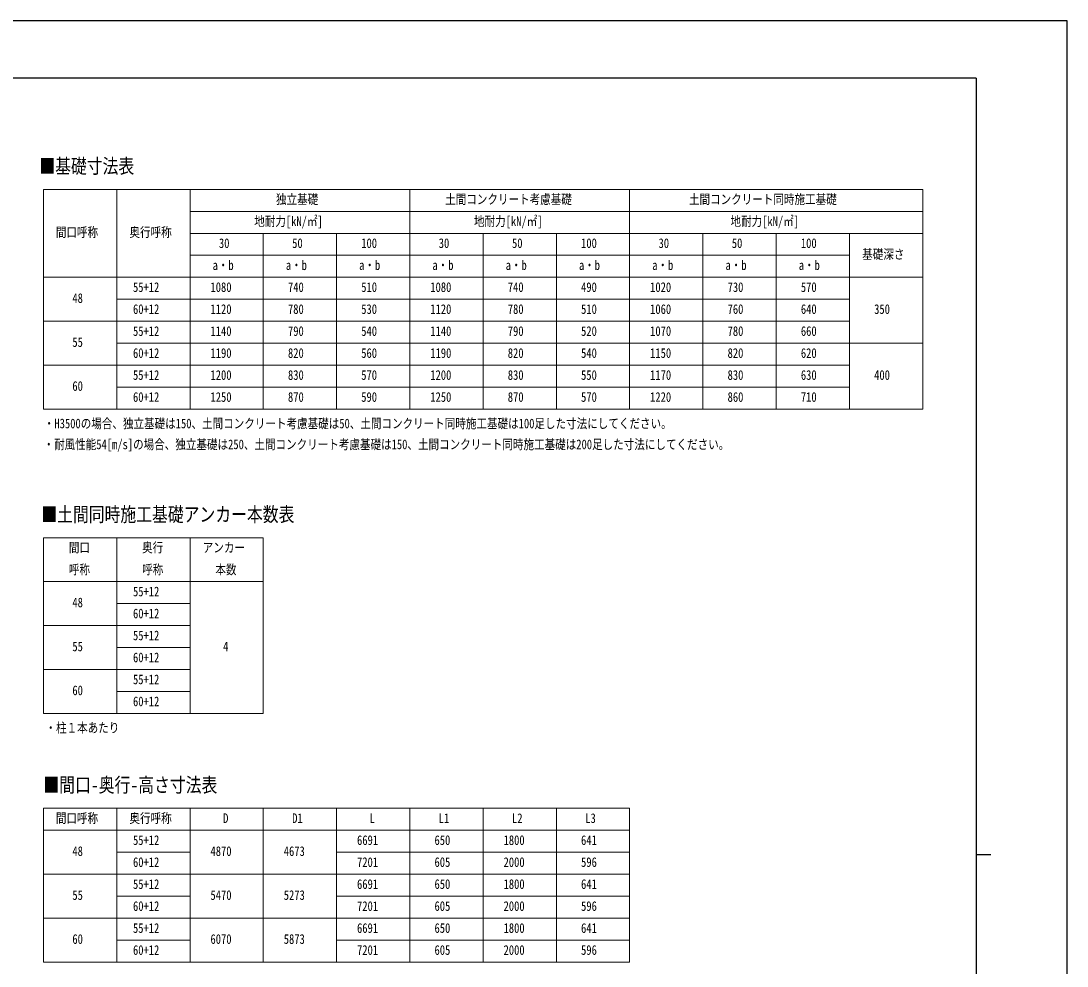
# Model space of a CAD drawing. Units: millimetres, scale not verified. Extents: x -16820 to 16820, y -11880 to 11880.
# Drawn here: x 2542 to 16820, y -1024 to 11880 of the extents above; entities that cross this region are included whole.
import ezdxf
from ezdxf.enums import TextEntityAlignment as Align

# ---------------------------------------------------------------- set-up
doc = ezdxf.new("R2010")
doc.units = ezdxf.units.MM
doc.header["$LTSCALE"] = 50
doc.layers.add('0-1_TABLE1', color=7, linetype='Continuous', lineweight=18)
doc.layers.add('0-2_USER1', color=3, linetype='Continuous')
doc.layers.add('0-7_YKK_ZWAK', color=7, linetype='Continuous')
doc.styles.add('ＭＳ ゴシック', font='')
doc.styles.get('ＭＳ ゴシック').set_extended_font_data('MS Gothic')

msp = doc.modelspace()

# ---------------------------------------------------------------- linework, layer by layer
at = {"layer": '0-1_TABLE1'}
for p, q in [((2850.08, 9580), (14850.08, 9580)), ((2850.08, 9580), (2850.08, 6580)), ((3850.08, 9580), (3850.08, 6580)), ((7850.08, 9580), (7850.08, 6580)), ((10850.08, 9580), (10850.08, 6580)), ((4850.08, 9280), (14850.08, 9280)), ((4850.08, 8980), (14850.08, 8980)), ((5850.08, 8980), (5850.08, 6580)), ((6850.08, 8980), (6850.08, 6580)), ((8850.08, 8980), (8850.08, 6580)), ((9850.08, 8980), (9850.08, 6580)), ((11850.08, 8980), (11850.08, 6580)), ((12850.08, 8980), (12850.08, 6580)), ((13850.08, 8980), (13850.08, 6580)), ((4850.08, 8680), (13850.08, 8680)), ((3850.08, 8080), (13850.08, 8080)), ((2850.08, 7780), (13850.08, 7780)), ((3850.08, 7480), (14850.08, 7480)), ((2850.08, 7180), (13850.08, 7180)), ((3850.08, 6880), (13850.08, 6880)), ((2850.08, 4825), (5850.08, 4825)), ((2850.08, 4825), (2850.08, 2425)), ((3850.08, 4825), (3850.08, 2425)), ((4850.08, 4825), (4850.08, 2425)), ((5850.08, 4825), (5850.08, 2425)), ((2850.08, 4225), (5850.08, 4225)), ((3850.08, 3925), (4850.08, 3925)), ((2850.08, 3625), (4850.08, 3625)), ((3850.08, 3325), (4850.08, 3325)), ((2850.08, 3025), (4850.08, 3025)), ((3850.08, 2725), (4850.08, 2725)), ((2850.08, 1130), (10850.08, 1130)), ((2850.08, 1130), (2850.08, -970)), ((3850.08, 1130), (3850.08, -970)), ((4850.08, 1130), (4850.08, -970)), ((5850.08, 1130), (5850.08, -970)), ((6850.08, 1130), (6850.08, -970)), ((7850.08, 1130), (7850.08, -970)), ((8850.08, 1130), (8850.08, -970)), ((9850.08, 1130), (9850.08, -970)), ((10850.08, 1130), (10850.08, -970)), ((2850.08, 830), (10850.08, 830)), ((3850.08, 530), (4850.08, 530)), ((6850.08, 530), (10850.08, 530)), ((2850.08, 230), (10850.08, 230)), ((3850.08, -70), (4850.08, -70)), ((6850.08, -70), (10850.08, -70)), ((2850.08, -370), (10850.08, -370)), ((3850.08, -670), (4850.08, -670)), ((6850.08, -670), (10850.08, -670)), ((2850.08, -970), (10850.08, -970))]:
    msp.add_line(p, q, dxfattribs=at)
for points in [[(4850.08, 9580), (4850.08, 8080), (4850.08, 6580)], [(14850.08, 9580), (14850.08, 8980), (14850.08, 6580)], [(2850.08, 8380), (3850.08, 8380), (4850.08, 8380), (14850.08, 8380)], [(2850.08, 6580), (3850.08, 6580), (14850.08, 6580)], [(2850.08, 2425), (3850.08, 2425), (4850.08, 2425), (5850.08, 2425)]]:
    msp.add_lwpolyline(points, dxfattribs=at)
at = {"layer": '0-7_YKK_ZWAK'}
for p, q in [((15580.08, 11100), (-15619.92, 11100)), ((15580.08, 11100), (15580.08, -10100)), ((15580.08, 500), (15780.08, 500))]:
    msp.add_line(p, q, dxfattribs=at)
msp.add_lwpolyline([(-16820, -11880), (16820, -11880), (16820, 11880), (-16820, 11880)], close=True, dxfattribs=at)

# ---------------------------------------------------------------- texts
at = {"layer": '0-1_TABLE1', "style": 'ＭＳ ゴシック', "width": 0.8}
for s, p in [('独立基礎', (6023.68, 9340)), ('土間コンクリート考慮基礎', (8332.48, 9340)), ('土間コンクリート同時施工基礎', (11659.68, 9340)), ('地耐力[kN/㎡]', (5726.08, 9040)), ('地耐力[kN/㎡]', (8726.08, 9040)), ('地耐力[kN/㎡]', (12226.08, 9040)), ('間口呼称', (3018.88, 8890)), ('奥行呼称', (4023.68, 8890)), ('30', (5244.48, 8740)), ('50', (6244.48, 8740)), ('100', (7186.88, 8740)), ('30', (8244.48, 8740)), ('50', (9244.48, 8740)), ('100', (10186.88, 8740)), ('30', (11244.48, 8740)), ('50', (12244.48, 8740)), ('100', (13186.88, 8740)), ('基礎深さ', (14023.68, 8590)), ('a・b', (5158.08, 8440)), ('a・b', (6158.08, 8440)), ('a・b', (7158.08, 8440)), ('a・b', (8158.08, 8440)), ('a・b', (9158.08, 8440)), ('a・b', (10158.08, 8440)), ('a・b', (11158.08, 8440)), ('a・b', (12158.08, 8440)), ('a・b', (13158.08, 8440)), ('55+12', (4071.68, 8140)), ('1080', (5129.28, 8140)), ('740', (6186.88, 8140)), ('510', (7186.88, 8140)), ('1080', (8129.28, 8140)), ('740', (9186.88, 8140)), ('490', (10186.88, 8140)), ('1020', (11129.28, 8140)), ('730', (12186.88, 8140)), ('570', (13186.88, 8140)), ('48', (3244.48, 7990)), ('60+12', (4071.68, 7840)), ('1120', (5129.28, 7840)), ('780', (6186.88, 7840)), ('530', (7186.88, 7840)), ('1120', (8129.28, 7840)), ('780', (9186.88, 7840)), ('510', (10186.88, 7840)), ('1060', (11129.28, 7840)), ('760', (12186.88, 7840)), ('640', (13186.88, 7840)), ('350', (14186.88, 7840)), ('55+12', (4071.68, 7540)), ('520', (10186.88, 7540)), ('1140', (5129.28, 7540)), ('790', (6186.88, 7540)), ('540', (7186.88, 7540)), ('1140', (8129.28, 7540)), ('790', (9186.88, 7540)), ('1070', (11129.28, 7540)), ('780', (12186.88, 7540)), ('660', (13186.88, 7540)), ('55', (3244.48, 7390)), ('60+12', (4071.68, 7240)), ('1190', (5129.28, 7240)), ('820', (6186.88, 7240)), ('560', (7186.88, 7240)), ('1190', (8129.28, 7240)), ('820', (9186.88, 7240)), ('540', (10186.88, 7240)), ('1150', (11129.28, 7240)), ('820', (12186.88, 7240)), ('620', (13186.88, 7240)), ('55+12', (4071.68, 6940)), ('1200', (5129.28, 6940)), ('830', (6186.88, 6940)), ('570', (7186.88, 6940)), ('1200', (8129.28, 6940)), ('830', (9186.88, 6940)), ('550', (10186.88, 6940)), ('1170', (11129.28, 6940)), ('830', (12186.88, 6940)), ('630', (13186.88, 6940)), ('400', (14186.88, 6940)), ('60', (3244.48, 6790)), ('60+12', (4071.68, 6640)), ('1250', (5129.28, 6640)), ('870', (6186.88, 6640)), ('590', (7186.88, 6640)), ('1250', (8129.28, 6640)), ('870', (9186.88, 6640)), ('570', (10186.88, 6640)), ('1220', (11129.28, 6640)), ('860', (12186.88, 6640)), ('710', (13186.88, 6640)), ('間口', (3196.48, 4585)), ('奥行', (4196.48, 4585)), ('アンカー', (5023.68, 4585)), ('呼称', (3196.48, 4285)), ('呼称', (4196.48, 4285)), ('本数', (5196.48, 4285)), ('55+12', (4071.68, 3985)), ('48', (3244.48, 3835)), ('60+12', (4071.68, 3685)), ('55+12', (4071.68, 3385)), ('55', (3244.48, 3235)), ('4', (5302.08, 3235)), ('60+12', (4071.68, 3085)), ('55+12', (4071.68, 2785)), ('60', (3244.48, 2635)), ('60+12', (4071.68, 2485)), ('間口呼称', (3018.88, 890)), ('奥行呼称', (4023.68, 890)), ('D', (5302.08, 890)), ('D1', (6244.48, 890)), ('L', (7302.08, 890)), ('L1', (8244.48, 890)), ('L2', (9244.48, 890)), ('L3', (10244.48, 890)), ('55+12', (4071.68, 590)), ('6691', (7129.28, 590)), ('650', (8186.88, 590)), ('1800', (9129.28, 590)), ('641', (10186.88, 590)), ('48', (3244.48, 440)), ('4870', (5129.28, 440)), ('4673', (6129.28, 440)), ('60+12', (4071.68, 290)), ('7201', (7129.28, 290)), ('605', (8186.88, 290)), ('2000', (9129.28, 290)), ('596', (10186.88, 290)), ('55+12', (4071.68, -10)), ('6691', (7129.28, -10)), ('650', (8186.88, -10)), ('1800', (9129.28, -10)), ('641', (10186.88, -10)), ('55', (3244.48, -160)), ('5470', (5129.28, -160)), ('5273', (6129.28, -160)), ('60+12', (4071.68, -310)), ('7201', (7129.28, -310)), ('605', (8186.88, -310)), ('2000', (9129.28, -310)), ('596', (10186.88, -310)), ('55+12', (4071.68, -610)), ('6691', (7129.28, -610)), ('650', (8186.88, -610)), ('1800', (9129.28, -610)), ('641', (10186.88, -610)), ('60', (3244.48, -760)), ('6070', (5129.28, -760)), ('5873', (6129.28, -760)), ('60+12', (4071.68, -910)), ('7201', (7129.28, -910)), ('605', (8186.88, -910)), ('2000', (9129.28, -910)), ('596', (10186.88, -910))]:
    msp.add_text(s, height=132, dxfattribs=at).set_placement(p, align=Align.BOTTOM_LEFT)
at = {"layer": '0-2_USER1', "style": 'ＭＳ ゴシック', "width": 0.8}
for s, height, p in [('■基礎寸法表', 197.9, (2792.81, 9740)), ('・H3500の場合、独立基礎は150、土間コンクリート考慮基礎は50、土間コンクリート同時施工基礎は100足した寸法にしてください。', 132, (2855.25, 6278.95)), ('・耐風性能54[m/s]の場合、独立基礎は250、土間コンクリート考慮基礎は150、土間コンクリート同時施工基礎は200足した寸法にしてください。', 132, (2850.08, 5993.51)), ('■土間同時施工基礎アンカー本数表', 197.9, (2819.73, 4985)), ('・柱１本あたり', 132, (2877, 2124.82)), ('■間口-奥行-高さ寸法表', 197.9, (2848.2, 1291.07))]:
    msp.add_text(s, height=height, dxfattribs=at).set_placement(p, align=Align.BOTTOM_LEFT)

doc.saveas('drawing.dxf')
